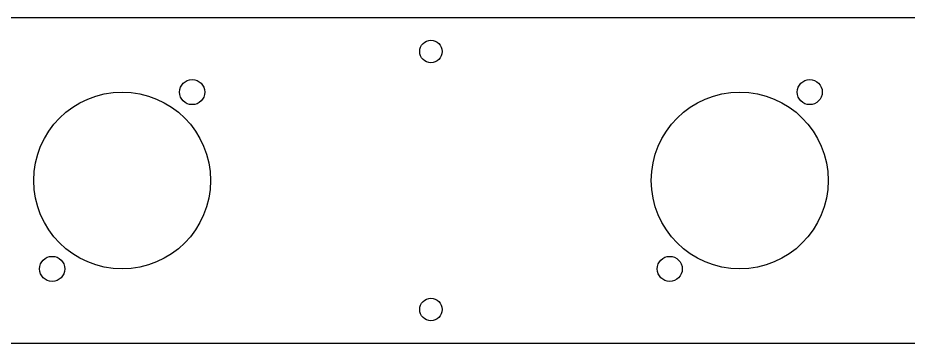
# Model space of a CAD drawing. Header units: inches. Extents: x 0 to 47.5, y -0.5 to 15.9.
# Drawn here: x 3.743 to 8.5, y 0 to 1.74 of the extents above; entities that cross this region are included whole.
import ezdxf

# ---------------------------------------------------------------- set-up
doc = ezdxf.new("R2010")
doc.units = ezdxf.units.IN
doc.header["$MEASUREMENT"] = 0
doc.layers.get('0').update_dxf_attribs({"lineweight": 25})

# ---------------------------------------------------------------- blocks, each defined once
blk = doc.blocks.new('NeutrikXLR')
for centre, radius in [((-0.326, 1.0425), 0.067), ((-0.7, 0.57), 0.4725), ((-1.074, 0.0975), 0.067)]:
    blk.add_circle(centre, radius)

msp = doc.modelspace()

# ---------------------------------------------------------------- linework, layer by layer
for p, q in [((17, 1.74), (0, 1.74)), ((0, 0), (17, 0))]:
    msp.add_line(p, q)
for centre in [(5.95, 1.56), (5.95, 0.18)]:
    msp.add_circle(centre, 0.06)

# ---------------------------------------------------------------- block references
for p in [(5, 0.3), (8.3, 0.3)]:
    msp.add_blockref('NeutrikXLR', p)

doc.saveas('drawing.dxf')
